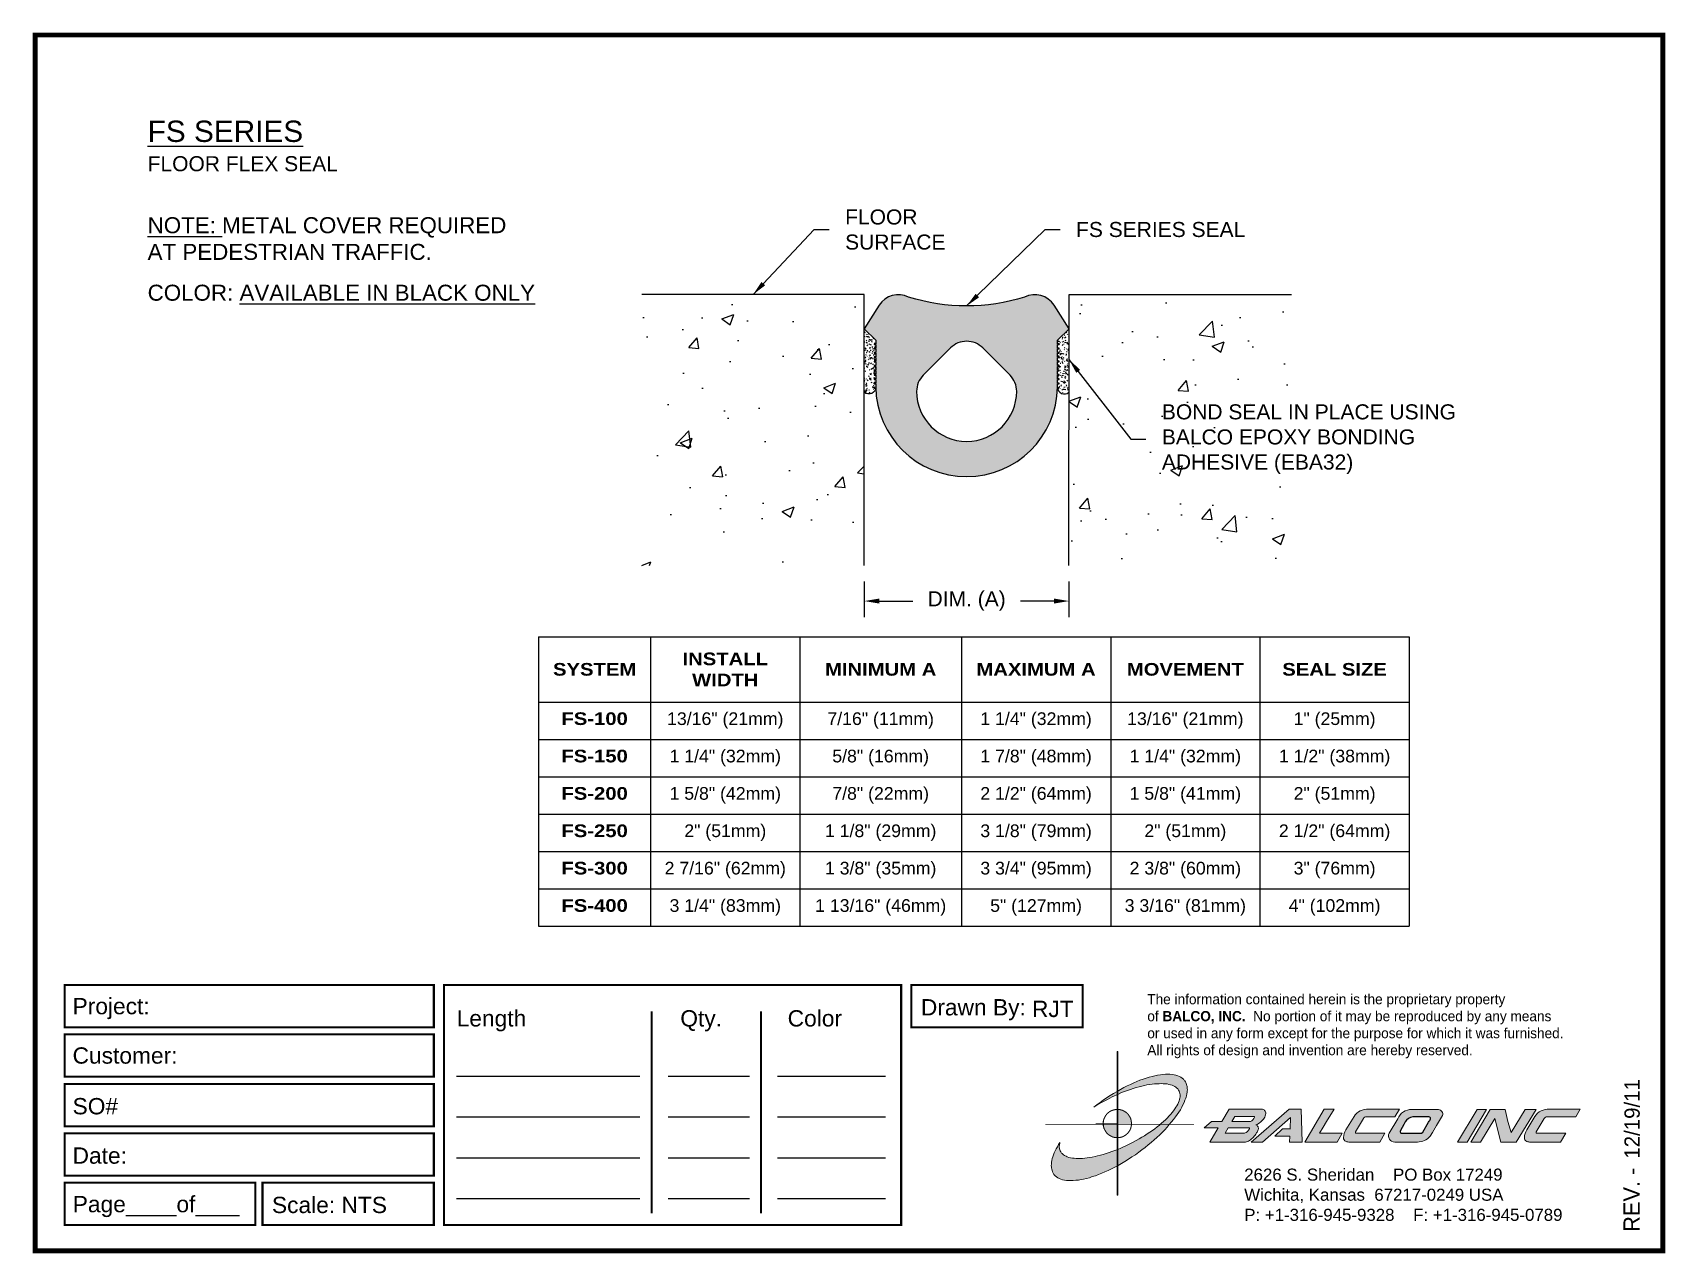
# Paper-space layout 'FS SERIES' of a CAD drawing. Header units: inches. Extents: x 0 to 10, y 0 to 7.5.
# The model-space entities are those that its viewports show. They can reach past a viewport. Long polylines and large blocks are cut down to what shows.
import ezdxf

# ---------------------------------------------------------------- set-up
doc = ezdxf.new("R2010")
doc.units = ezdxf.units.IN
doc.header["$MEASUREMENT"] = 0
for name, color, linetype in [('ADHESIVE', 2, 'Continuous'), ('Border', 7, 'Continuous'), ('CONDITIONS', 1, 'Continuous'), ('DIMENSIONS', 3, 'Continuous'), ('SEAL', 5, 'Continuous'), ('TABLE', 1, 'Continuous'), ('TEXT', 2, 'Continuous')]:
    doc.layers.add(name, color=color, linetype=linetype)
doc.styles.add('ARIAL', font='arial.ttf')
doc.styles.add('Arial Bold', font='')
doc.styles.add('Copyright', font='ERASDEMI.TTF')
doc.styles.get("Standard").update_dxf_attribs({"font": 'arial.ttf'})
doc.styles.get('Arial Bold').set_extended_font_data('Arial Black')
doc.dimstyles.new('ARIAL', dxfattribs={"dimscale": 0.75, "dimtxt": 0.1175, "dimasz": 0.1175, "dimexe": 0.125, "dimexo": 0.125, "dimgap": 0.125, "dimtad": 0, "dimtih": 1, "dimtoh": 1, "dimdec": 5, "dimzin": 0, "dimdsep": 46, "dimlunit": 4, "dimtxsty": 'ARIAL', "dimcen": 0.09, "dimadec": 0, "dimazin": 0, "dimtfac": 1, "dimtdec": 5, "dimtofl": 0, "dimtmove": 0, "dimatfit": 3, "dimfxl": 0, "dimfrac": 2, "dimtolj": 1, "dimtzin": 0, "dimarcsym": 0})
pattern_1 = [(0, (-17.64308, -4.04823), (0.044, 0.076), [0.004, -0.067, 0.003, -0.029, 0.006, -0.071]), (10, (-17.66208, -4.00723), (0.02689205, 0.09511476), [0.007, -0.017, 0.009, -0.053, 0.005, -0.066]), (20, (-17.672077, -4.03923), (0.04449032, 0.07365875), [0.008, -0.055, 0.007, -0.041, 0.005, -0.032]), (30, (-17.64308, -4.04523), (-0.00732309, 0.08468396), [0.005, -0.033, 0.004, -0.049, 0.003, -0.065]), (40, (-17.671077, -4.02323), (0.01127864, 0.07212345), [0.004, -0.044, 0.003, -0.028, 0.008, -0.051]), (50, (-17.65608, -4.05923), (-0.02674929, 0.07857783), [0.002, -0.037, 0.005, -0.061, 0.006, -0.031]), (60, (-17.653077, -4.05223), (-0.03315768, 0.07456922), [0.005, -0.041, 0.002, -0.048, 0.004, -0.037]), (70, (-17.664077, -4.06423), (-0.03663076, 0.07186228), [0.003, -0.019, 0.006, -0.032, 0.004, -0.044]), (80, (-17.65908, -4.00523), (-0.06952178, 0.05490648), [0.007, -0.044, 0.003, -0.052, 0.006, -0.049]), (90, (-17.65308, -4.04823), (-0.088, 0.037), [0.006, -0.031, 0.004, -0.061, 0.002, -0.062]), (100, (-17.66908, -4.01723), (-0.08265715, 0.04838176), [0.007, -0.039, 0.006, -0.032, 0.007, -0.073]), (110, (-17.676077, -4.07423), (-0.08014678, 0.02723038), [0.008, -0.026, 0.004, -0.053, 0.006, -0.058]), (120, (-17.70308, -4.06223), (-0.09554998, 0.00949742), [0.005, -0.067, 0.006, -0.031, 0.007, -0.041]), (130, (-17.681077, -4.08423), (-0.09303592, 0.02375536), [0.003, -0.022, 0.004, -0.043, 0.008, -0.056]), (140, (-17.711077, -4.00423), (-0.07353228, -0.0114019), [0.006, -0.036, 0.007, -0.031, 0.004, -0.042]), (150, (-17.62808, -4.09023), (-0.068275, -0.04025575), [0.004, -0.028, 0.008, -0.062, 0.007, -0.057]), (160, (-17.69408, -4.03423), (-0.07930036, -0.0541429), [0.006, -0.042, 0.005, -0.038, 0.004, -0.061]), (170, (-17.68808, -4.05823), (-0.07188135, -0.05637439), [0.009, -0.033, 0.006, -0.045, 0.008, -0.044])]

# ---------------------------------------------------------------- blocks, each defined once
blk = doc.blocks.new('ACADlogo')
h = blk.add_hatch(color=256)
h.paths.add_polyline_path([(-3.346, 1.223), (-3.351, 1.223), (-3.351, 0.979), (-3.346, 0.982)])
h.paths.add_polyline_path([(-3.346, 0.961), (-3.351, 0.959), (-3.351, 0.868), (-3.346, 0.868)])
h.paths.add_polyline_path([(-3.346, 0.777), (-3.351, 0.777), (-3.351, 0.699), (-3.351, 0.695), (-3.35, 0.695), (-3.346, 0.695)])
h.paths.add_polyline_path([(-3.346, 0.864), (-3.346, 0.868), (-3.35, 0.868), (-3.351, 0.868), (-3.351, 0.777), (-3.346, 0.777), (-3.346, 0.778), (-3.348, 0.778)])
h.paths.add_polyline_path([(-3.346, 0.524), (-3.351, 0.521), (-3.351, 0.342), (-3.346, 0.342)])
h.paths.add_polyline_path([(-3.346, 0.695), (-3.351, 0.695), (-3.351, 0.621), (-3.346, 0.623)])
h.paths.add_polyline_path([(-3.346, 0.623), (-3.351, 0.621), (-3.351, 0.521), (-3.346, 0.524)])
h.paths.add_polyline_path([(-3.346, 0.982), (-3.351, 0.979), (-3.351, 0.959), (-3.346, 0.961)])
h = blk.add_hatch(color=175)
h.paths.add_polyline_path([(-3.518, 0.573), (-3.534, 0.571), (-3.548, 0.569), (-3.562, 0.567), (-3.576, 0.567), (-3.589, 0.566), (-3.602, 0.567), (-3.614, 0.568), (-3.625, 0.569), (-3.636, 0.572), (-3.646, 0.574), (-3.656, 0.577), (-3.664, 0.581), (-3.673, 0.585), (-3.679, 0.589), (-3.685, 0.595), (-3.688, 0.598), (-3.691, 0.6), (-3.695, 0.607), (-3.699, 0.614), (-3.703, 0.621), (-3.704, 0.626), (-3.705, 0.631), (-3.706, 0.637), (-3.706, 0.642), (-3.705, 0.648), (-3.705, 0.653), (-3.703, 0.659), (-3.702, 0.665), (-3.71, 0.652), (-3.717, 0.639), (-3.725, 0.626), (-3.731, 0.613), (-3.737, 0.601), (-3.741, 0.589), (-3.746, 0.577), (-3.749, 0.566), (-3.751, 0.555), (-3.753, 0.544), (-3.754, 0.538), (-3.754, 0.533), (-3.755, 0.523), (-3.754, 0.513), (-3.753, 0.508), (-3.752, 0.503), (-3.75, 0.494), (-3.748, 0.486), (-3.743, 0.477), (-3.74, 0.473), (-3.738, 0.469), (-3.734, 0.465), (-3.73, 0.461), (-3.723, 0.455), (-3.715, 0.449), (-3.706, 0.445), (-3.695, 0.44), (-3.685, 0.437), (-3.674, 0.434), (-3.661, 0.432), (-3.648, 0.431), (-3.634, 0.431), (-3.62, 0.431), (-3.604, 0.433), (-3.588, 0.435), (-3.572, 0.438), (-3.556, 0.441), (-3.538, 0.445), (-3.52, 0.449), (-3.503, 0.456), (-3.483, 0.461), (-3.464, 0.469), (-3.445, 0.477), (-3.426, 0.485), (-3.406, 0.494), (-3.385, 0.503), (-3.364, 0.514), (-3.351, 0.521), (-3.351, 0.621), (-3.364, 0.616), (-3.382, 0.609), (-3.4, 0.603), (-3.418, 0.598), (-3.436, 0.592), (-3.453, 0.587), (-3.47, 0.583), (-3.486, 0.579), (-3.503, 0.576)])
h.paths.add_polyline_path([(-3.215, 0.687), (-3.251, 0.667), (-3.289, 0.649), (-3.327, 0.631), (-3.345, 0.623), (-3.346, 0.623), (-3.346, 0.524), (-3.343, 0.525), (-3.323, 0.537), (-3.302, 0.549), (-3.28, 0.563), (-3.259, 0.577), (-3.238, 0.59), (-3.218, 0.605), (-3.198, 0.62), (-3.179, 0.635), (-3.16, 0.65), (-3.141, 0.665), (-3.123, 0.681), (-3.106, 0.696), (-3.089, 0.712), (-3.074, 0.727), (-3.058, 0.743), (-3.043, 0.759), (-3.03, 0.775), (-3.028, 0.777), (-3.085, 0.777), (-3.091, 0.772), (-3.105, 0.761), (-3.118, 0.75), (-3.134, 0.739), (-3.149, 0.729), (-3.165, 0.718), (-3.182, 0.707), (-3.198, 0.697)])
h.paths.add_polyline_path([(-2.921, 1.009), (-2.922, 1.015), (-2.924, 1.02), (-2.926, 1.029), (-2.931, 1.038), (-2.934, 1.043), (-2.936, 1.047), (-2.94, 1.05), (-2.943, 1.054), (-2.951, 1.06), (-2.959, 1.066), (-2.968, 1.071), (-2.978, 1.075), (-2.989, 1.079), (-3, 1.081), (-3.013, 1.083), (-3.026, 1.084), (-3.04, 1.084), (-3.054, 1.084), (-3.07, 1.083), (-3.085, 1.081), (-3.102, 1.079), (-3.118, 1.075), (-3.136, 1.07), (-3.153, 1.066), (-3.171, 1.06), (-3.191, 1.054), (-3.21, 1.047), (-3.229, 1.039), (-3.248, 1.031), (-3.268, 1.022), (-3.289, 1.012), (-3.31, 1.002), (-3.33, 0.991), (-3.346, 0.982), (-3.346, 0.961), (-3.342, 0.962), (-3.323, 0.971), (-3.305, 0.978), (-3.287, 0.984), (-3.268, 0.991), (-3.251, 0.996), (-3.234, 1.002), (-3.216, 1.007), (-3.199, 1.011), (-3.182, 1.015), (-3.167, 1.018), (-3.15, 1.021), (-3.136, 1.023), (-3.121, 1.025), (-3.107, 1.026), (-3.093, 1.026), (-3.079, 1.027), (-3.067, 1.026), (-3.054, 1.026), (-3.043, 1.025), (-3.032, 1.022), (-3.022, 1.02), (-3.013, 1.016), (-3.004, 1.013), (-2.997, 1.009), (-2.989, 1.005), (-2.983, 0.999), (-2.98, 0.996), (-2.978, 0.994), (-2.973, 0.987), (-2.969, 0.981), (-2.967, 0.973), (-2.965, 0.965), (-2.964, 0.957), (-2.964, 0.949), (-2.964, 0.944), (-2.965, 0.94), (-2.967, 0.93), (-2.969, 0.921), (-2.973, 0.911), (-2.978, 0.901), (-2.983, 0.891), (-2.989, 0.881), (-2.996, 0.871), (-3.004, 0.86), (-3.012, 0.849), (-3.021, 0.838), (-3.032, 0.827), (-3.042, 0.816), (-3.053, 0.805), (-3.065, 0.794), (-3.077, 0.783), (-3.085, 0.777), (-3.028, 0.777), (-3.016, 0.791), (-3.004, 0.806), (-2.992, 0.822), (-2.981, 0.837), (-2.971, 0.852), (-2.962, 0.866), (-2.954, 0.882), (-2.946, 0.896), (-2.939, 0.91), (-2.934, 0.924), (-2.929, 0.938), (-2.926, 0.944), (-2.925, 0.951), (-2.922, 0.963), (-2.92, 0.975), (-2.92, 0.982), (-2.919, 0.987), (-2.92, 0.999), (-2.92, 1.005)])
h.paths.add_polyline_path([(-3.372, 0.966), (-3.393, 0.953), (-3.415, 0.94), (-3.435, 0.925), (-3.455, 0.911), (-3.475, 0.897), (-3.494, 0.882), (-3.468, 0.898), (-3.439, 0.915), (-3.41, 0.93), (-3.396, 0.938), (-3.38, 0.945), (-3.351, 0.959), (-3.351, 0.979)])
h = blk.add_hatch(color=256)
h.paths.add_polyline_path([(-3.268, 0.814), (-3.27, 0.819), (-3.273, 0.824), (-3.276, 0.828), (-3.279, 0.833), (-3.282, 0.837), (-3.286, 0.841), (-3.29, 0.845), (-3.294, 0.849), (-3.298, 0.852), (-3.303, 0.855), (-3.308, 0.858), (-3.313, 0.86), (-3.318, 0.863), (-3.323, 0.864), (-3.328, 0.866), (-3.334, 0.867), (-3.339, 0.868), (-3.345, 0.868), (-3.346, 0.868), (-3.346, 0.777), (-3.335, 0.777), (-3.262, 0.777), (-3.262, 0.781), (-3.262, 0.787), (-3.263, 0.792), (-3.264, 0.798), (-3.265, 0.803), (-3.266, 0.808)])
h.paths.add_polyline_path([(-3.351, 0.777), (-3.436, 0.777), (-3.435, 0.773), (-3.435, 0.768), (-3.434, 0.762), (-3.432, 0.757), (-3.431, 0.752), (-3.428, 0.747), (-3.426, 0.742), (-3.423, 0.737), (-3.42, 0.732), (-3.417, 0.728), (-3.414, 0.723), (-3.41, 0.719), (-3.406, 0.716), (-3.401, 0.712), (-3.397, 0.709), (-3.392, 0.706), (-3.387, 0.704), (-3.382, 0.701), (-3.377, 0.699), (-3.372, 0.698), (-3.367, 0.696), (-3.361, 0.695), (-3.356, 0.695), (-3.351, 0.695)])
h.paths.add_polyline_path([(-3.346, 0.868), (-3.35, 0.868), (-3.351, 0.868), (-3.351, 0.777), (-3.346, 0.777)])
h = blk.add_hatch(color=256)
h.paths.add_polyline_path([(-2.438, 0.844, 0.412988), (-2.461, 0.869), (-2.663, 0.869), (-2.707, 0.794), (-2.771, 0.794), (-2.815, 0.755), (-2.73, 0.755), (-2.781, 0.668), (-2.563, 0.668, 0.107996), (-2.538, 0.677, 0.108939), (-2.494, 0.724, 0.080345), (-2.483, 0.745, 0.419497), (-2.499, 0.773, 0.149928), (-2.447, 0.815, 0.134283)])
h.paths.add_polyline_path([(-2.507, 0.821, -0.209012), (-2.532, 0.794), (-2.538, 0.794), (-2.646, 0.794), (-2.627, 0.825), (-2.51, 0.825, -0.56619)], flags=16)
h.paths.add_polyline_path([(-2.538, 0.75, -0.241309), (-2.569, 0.722), (-2.688, 0.722), (-2.669, 0.755), (-2.541, 0.755, -0.56619)], flags=16)
for points in [[(-2.285, 0.819), (-2.287, 0.748), (-2.335, 0.748), (-2.383, 0.705), (-2.29, 0.705), (-2.292, 0.668), (-2.215, 0.668), (-2.221, 0.869), (-2.295, 0.869), (-2.527, 0.668), (-2.458, 0.668)], [(-2.018, 0.869), (-2.079, 0.869), (-2.198, 0.668), (-2, 0.668), (-1.968, 0.722), (-2.107, 0.722), (-2.085, 0.759), (-2.064, 0.794)], [(-1.617, 0.869), (-1.807, 0.869, 0.270182), (-1.896, 0.825), (-1.946, 0.742, 0.109019), (-1.961, 0.695, 0.340665), (-1.945, 0.672, 0.129907), (-1.923, 0.668), (-1.738, 0.668), (-1.706, 0.722), (-1.878, 0.722), (-1.882, 0.722, -0.601242), (-1.887, 0.731), (-1.838, 0.813, -0.253048), (-1.821, 0.823), (-1.645, 0.823)], [(-1.083, 0.867), (-1.14, 0.867), (-1.261, 0.667), (-1.26, 0.667), (-1.202, 0.667)], [(-0.96, 0.83), (-0.969, 0.867), (-1.061, 0.867), (-1.179, 0.667), (-1.12, 0.667), (-1.031, 0.812), (-0.995, 0.667), (-0.9, 0.667), (-0.778, 0.867), (-0.846, 0.867), (-0.931, 0.727), (-0.951, 0.795)], [(-0.507, 0.869), (-0.697, 0.869, 0.270182), (-0.786, 0.825), (-0.836, 0.742, 0.109019), (-0.85, 0.695, 0.340665), (-0.835, 0.672, 0.129907), (-0.812, 0.668), (-0.628, 0.668), (-0.595, 0.722), (-0.768, 0.722), (-0.772, 0.722, -0.601242), (-0.777, 0.731), (-0.728, 0.813, -0.253048), (-0.71, 0.823), (-0.534, 0.823)], [(-3.346, 0.623), (-3.351, 0.621), (-3.351, 0.521), (-3.346, 0.524)]]:
    blk.add_hatch(color=256).paths.add_polyline_path(points)
h = blk.add_hatch(color=256)
h.paths.add_polyline_path([(-1.377, 0.868), (-1.383, 0.868), (-1.383, 0.868), (-1.44, 0.868), (-1.492, 0.868), (-1.541, 0.868, 0.297712), (-1.628, 0.811), (-1.68, 0.723, 0.585116), (-1.646, 0.668), (-1.506, 0.668, 0.210586), (-1.429, 0.703), (-1.415, 0.726), (-1.389, 0.769), (-1.352, 0.831, 0.4352)])
h.paths.add_polyline_path([(-1.437, 0.823, -0.603783), (-1.428, 0.805), (-1.431, 0.801), (-1.434, 0.796), (-1.438, 0.789), (-1.474, 0.728, -0.229001), (-1.489, 0.722), (-1.494, 0.722), (-1.501, 0.722), (-1.597, 0.722), (-1.604, 0.722, -0.492401), (-1.613, 0.734), (-1.601, 0.757), (-1.591, 0.775), (-1.582, 0.791, -0.238368), (-1.535, 0.823)], flags=16)
for q in [(-3.48, 0.777), (-3.351, 0.642)]:
    blk.add_line((-3.351, 0.777), q)
at = {"color": 7, "lineweight": 0}
for points in [[(-3.351, 1.223), (-3.346, 1.223), (-3.346, 0.342), (-3.351, 0.342), (-3.351, 1.223)], [(-2.292, 0.668), (-2.215, 0.668), (-2.221, 0.869), (-2.295, 0.869), (-2.527, 0.668), (-2.458, 0.668), (-2.285, 0.819), (-2.287, 0.748), (-2.286, 0.748), (-2.335, 0.748), (-2.383, 0.705), (-2.29, 0.705), (-2.292, 0.668), (-2.292, 0.668)], [(-2.198, 0.668), (-2.079, 0.869), (-2.018, 0.869), (-2.064, 0.794), (-2.085, 0.759), (-2.107, 0.722), (-1.968, 0.722), (-2, 0.668), (-2.198, 0.668), (-2.198, 0.668)], [(-1.383, 0.868), (-1.383, 0.868)], [(-1.261, 0.667), (-1.14, 0.867), (-1.083, 0.867), (-1.202, 0.667), (-1.26, 0.667), (-1.261, 0.667), (-1.261, 0.667)], [(-0.9, 0.667), (-0.995, 0.667), (-1.031, 0.812), (-1.12, 0.667), (-1.179, 0.667), (-1.061, 0.867), (-0.969, 0.867), (-0.96, 0.83), (-0.951, 0.795), (-0.931, 0.727), (-0.846, 0.867), (-0.778, 0.867), (-0.9, 0.667), (-0.9, 0.667)]]:
    blk.add_lwpolyline(points, dxfattribs=at)
at = {"color": 175, "lineweight": 0}
blk.add_lwpolyline([(-2.926, 1.029), (-2.924, 1.02), (-2.922, 1.015), (-2.921, 1.009), (-2.92, 1.005), (-2.92, 0.999), (-2.919, 0.987), (-2.92, 0.982), (-2.92, 0.975), (-2.922, 0.963), (-2.925, 0.951), (-2.926, 0.944), (-2.929, 0.938), (-2.934, 0.924), (-2.939, 0.91), (-2.946, 0.896), (-2.954, 0.882), (-2.962, 0.866), (-2.971, 0.852), (-2.981, 0.837), (-2.992, 0.822), (-3.004, 0.806), (-3.016, 0.791), (-3.03, 0.775), (-3.043, 0.759), (-3.058, 0.743), (-3.074, 0.727), (-3.089, 0.712), (-3.106, 0.696), (-3.123, 0.681), (-3.141, 0.665), (-3.16, 0.65), (-3.179, 0.635), (-3.198, 0.62), (-3.218, 0.605), (-3.238, 0.59), (-3.259, 0.577), (-3.28, 0.563), (-3.302, 0.549), (-3.323, 0.537), (-3.343, 0.525), (-3.364, 0.514), (-3.385, 0.503), (-3.406, 0.494), (-3.426, 0.485), (-3.445, 0.477), (-3.464, 0.469), (-3.483, 0.461), (-3.503, 0.456), (-3.52, 0.449), (-3.538, 0.445), (-3.556, 0.441), (-3.572, 0.438), (-3.588, 0.435), (-3.604, 0.433), (-3.62, 0.431), (-3.634, 0.431), (-3.648, 0.431), (-3.661, 0.432), (-3.674, 0.434), (-3.685, 0.437), (-3.695, 0.44), (-3.706, 0.445), (-3.715, 0.449), (-3.723, 0.455), (-3.73, 0.461), (-3.734, 0.465), (-3.738, 0.469), (-3.74, 0.473), (-3.743, 0.477), (-3.748, 0.486), (-3.75, 0.494), (-3.752, 0.503), (-3.753, 0.508), (-3.754, 0.513), (-3.755, 0.523), (-3.754, 0.533), (-3.754, 0.538), (-3.753, 0.544), (-3.751, 0.555), (-3.749, 0.566), (-3.746, 0.577), (-3.741, 0.589), (-3.737, 0.601), (-3.731, 0.613), (-3.725, 0.626), (-3.717, 0.639), (-3.71, 0.652), (-3.702, 0.665), (-3.703, 0.659), (-3.705, 0.653), (-3.705, 0.648), (-3.706, 0.642), (-3.706, 0.637), (-3.705, 0.631), (-3.704, 0.626), (-3.703, 0.621), (-3.699, 0.614), (-3.695, 0.607), (-3.691, 0.6), (-3.688, 0.598), (-3.685, 0.595), (-3.679, 0.589), (-3.673, 0.585), (-3.664, 0.581), (-3.656, 0.577), (-3.646, 0.574), (-3.636, 0.572), (-3.625, 0.569), (-3.614, 0.568), (-3.602, 0.567), (-3.589, 0.566), (-3.576, 0.567), (-3.562, 0.567), (-3.548, 0.569), (-3.534, 0.571), (-3.518, 0.573), (-3.503, 0.576), (-3.486, 0.579), (-3.47, 0.583), (-3.453, 0.587), (-3.436, 0.592), (-3.418, 0.598), (-3.4, 0.603), (-3.382, 0.609), (-3.364, 0.616), (-3.345, 0.623), (-3.327, 0.631), (-3.289, 0.649), (-3.251, 0.667), (-3.215, 0.687), (-3.198, 0.697), (-3.182, 0.707), (-3.165, 0.718), (-3.149, 0.729), (-3.134, 0.739), (-3.118, 0.75), (-3.105, 0.761), (-3.091, 0.772), (-3.077, 0.783), (-3.065, 0.794), (-3.053, 0.805), (-3.042, 0.816), (-3.032, 0.827), (-3.021, 0.838), (-3.012, 0.849), (-3.004, 0.86), (-2.996, 0.871), (-2.989, 0.881), (-2.983, 0.891), (-2.978, 0.901), (-2.973, 0.911), (-2.969, 0.921), (-2.967, 0.93), (-2.965, 0.94), (-2.964, 0.944), (-2.964, 0.949), (-2.964, 0.957), (-2.965, 0.965), (-2.967, 0.973), (-2.969, 0.981), (-2.973, 0.987), (-2.978, 0.994), (-2.98, 0.996), (-2.983, 0.999), (-2.989, 1.005), (-2.997, 1.009), (-3.004, 1.013), (-3.013, 1.016), (-3.022, 1.02), (-3.032, 1.022), (-3.043, 1.025), (-3.054, 1.026), (-3.067, 1.026), (-3.079, 1.027), (-3.093, 1.026), (-3.107, 1.026), (-3.121, 1.025), (-3.136, 1.023), (-3.15, 1.021), (-3.167, 1.018), (-3.182, 1.015), (-3.199, 1.011), (-3.216, 1.007), (-3.234, 1.002), (-3.251, 0.996), (-3.268, 0.991), (-3.287, 0.984), (-3.305, 0.978), (-3.323, 0.971), (-3.342, 0.962), (-3.38, 0.945), (-3.396, 0.938), (-3.41, 0.93), (-3.439, 0.915), (-3.468, 0.898), (-3.494, 0.882), (-3.475, 0.897), (-3.455, 0.911), (-3.435, 0.925), (-3.415, 0.94), (-3.393, 0.953), (-3.372, 0.966), (-3.351, 0.979), (-3.33, 0.991), (-3.31, 1.002), (-3.289, 1.012), (-3.268, 1.022), (-3.248, 1.031), (-3.229, 1.039), (-3.21, 1.047), (-3.191, 1.054), (-3.171, 1.06), (-3.153, 1.066), (-3.136, 1.07), (-3.118, 1.075), (-3.102, 1.079), (-3.085, 1.081), (-3.07, 1.083), (-3.054, 1.084), (-3.04, 1.084), (-3.026, 1.084), (-3.013, 1.083), (-3, 1.081), (-2.989, 1.079), (-2.978, 1.075), (-2.968, 1.071), (-2.959, 1.066), (-2.951, 1.06), (-2.943, 1.054), (-2.94, 1.05), (-2.936, 1.047), (-2.934, 1.043), (-2.931, 1.038), (-2.926, 1.029), (-2.926, 1.029)], dxfattribs=at)
at = {"color": 7, "lineweight": 0, "const_width": 0.0064}
blk.add_lwpolyline([(-3.262, 0.781), (-3.262, 0.787), (-3.263, 0.792), (-3.264, 0.798), (-3.265, 0.803), (-3.266, 0.808), (-3.268, 0.814), (-3.27, 0.819), (-3.273, 0.824), (-3.276, 0.828), (-3.279, 0.833), (-3.282, 0.837), (-3.286, 0.841), (-3.29, 0.845), (-3.294, 0.849), (-3.298, 0.852), (-3.303, 0.855), (-3.308, 0.858), (-3.313, 0.86), (-3.318, 0.863), (-3.323, 0.864), (-3.328, 0.866), (-3.334, 0.867), (-3.339, 0.868), (-3.345, 0.868), (-3.35, 0.868), (-3.356, 0.868), (-3.361, 0.867), (-3.367, 0.866), (-3.372, 0.865), (-3.377, 0.863), (-3.382, 0.862), (-3.387, 0.859), (-3.392, 0.857), (-3.397, 0.854), (-3.401, 0.851), (-3.406, 0.847), (-3.41, 0.843), (-3.414, 0.839), (-3.417, 0.835), (-3.42, 0.831), (-3.423, 0.826), (-3.426, 0.821), (-3.428, 0.816), (-3.431, 0.811), (-3.432, 0.806), (-3.434, 0.801), (-3.435, 0.795), (-3.435, 0.79), (-3.436, 0.784), (-3.436, 0.779), (-3.435, 0.773), (-3.435, 0.768), (-3.434, 0.762), (-3.432, 0.757), (-3.431, 0.752), (-3.428, 0.747), (-3.426, 0.742), (-3.423, 0.737), (-3.42, 0.732), (-3.417, 0.728), (-3.414, 0.723), (-3.41, 0.719), (-3.406, 0.716), (-3.401, 0.712), (-3.397, 0.709), (-3.392, 0.706), (-3.387, 0.704), (-3.382, 0.701), (-3.377, 0.699), (-3.372, 0.698), (-3.367, 0.696), (-3.361, 0.695), (-3.356, 0.695), (-3.35, 0.695), (-3.345, 0.695), (-3.339, 0.695), (-3.334, 0.696), (-3.328, 0.697), (-3.323, 0.698), (-3.318, 0.7), (-3.313, 0.702), (-3.308, 0.705), (-3.303, 0.708), (-3.298, 0.711), (-3.294, 0.714), (-3.29, 0.718), (-3.286, 0.721), (-3.282, 0.726), (-3.279, 0.73), (-3.276, 0.734), (-3.273, 0.739), (-3.27, 0.744), (-3.268, 0.749), (-3.266, 0.754), (-3.265, 0.76), (-3.264, 0.765), (-3.263, 0.77), (-3.262, 0.776), (-3.262, 0.781)], dxfattribs=at)
at = {"color": 7, "lineweight": 0}
for points in [[(-2.447, 0.815, 0.130368), (-2.438, 0.843, 0.448367), (-2.463, 0.869), (-2.663, 0.869), (-2.707, 0.794), (-2.771, 0.794), (-2.815, 0.755), (-2.73, 0.755), (-2.781, 0.668), (-2.563, 0.668, 0.107996), (-2.538, 0.677, 0.108939), (-2.494, 0.724, 0.077395), (-2.484, 0.744, 0.430878), (-2.499, 0.773, 0.149928)], [(-2.507, 0.821, -0.209012), (-2.532, 0.794), (-2.538, 0.794), (-2.646, 0.794), (-2.627, 0.825), (-2.512, 0.825), (-2.509, 0.825, -0.531288)], [(-1.838, 0.813), (-1.887, 0.731, 0.587385), (-1.882, 0.722), (-1.878, 0.722), (-1.706, 0.722), (-1.738, 0.668), (-1.923, 0.668, -0.129907), (-1.945, 0.672, -0.349839), (-1.961, 0.696, -0.107341), (-1.946, 0.742), (-1.896, 0.825, -0.270182), (-1.807, 0.869), (-1.617, 0.869), (-1.645, 0.823), (-1.821, 0.823, 0.252436)], [(-1.68, 0.723, 0.585116), (-1.646, 0.668), (-1.506, 0.668, 0.210586), (-1.429, 0.703), (-1.415, 0.726), (-1.389, 0.769), (-1.352, 0.831, 0.4352), (-1.377, 0.868), (-1.383, 0.868), (-1.383, 0.868), (-1.44, 0.868), (-1.492, 0.868), (-1.541, 0.868, 0.297712), (-1.628, 0.811)], [(-0.728, 0.813), (-0.777, 0.731, 0.587385), (-0.772, 0.722), (-0.768, 0.722), (-0.595, 0.722), (-0.628, 0.668), (-0.812, 0.668, -0.129907), (-0.835, 0.672, -0.349839), (-0.85, 0.696, -0.107341), (-0.836, 0.742), (-0.786, 0.825, -0.270182), (-0.697, 0.869), (-0.507, 0.869), (-0.534, 0.823), (-0.71, 0.823, 0.252436)], [(-2.569, 0.722), (-2.688, 0.722), (-2.669, 0.755), (-2.543, 0.755), (-2.54, 0.755, -0.531288), (-2.538, 0.75, -0.241309)]]:
    blk.add_lwpolyline(points, format="xyb", close=True, dxfattribs=at)
blk.add_lwpolyline([(-1.437, 0.823), (-1.535, 0.823, 0.238368), (-1.582, 0.791), (-1.591, 0.775), (-1.601, 0.757), (-1.613, 0.734, 0.490298), (-1.604, 0.722), (-1.597, 0.722), (-1.501, 0.722), (-1.494, 0.722), (-1.489, 0.722, 0.229001), (-1.474, 0.728), (-1.438, 0.789), (-1.434, 0.796), (-1.431, 0.801), (-1.428, 0.805, 0.603783)], format="xyb", close=True)
blk.add_lwpolyline([(-2.879, 0.777, 0.00455, 0.00455, 0), (-3.791, 0.777, 0.00183, 0.00183, 0), (-3.791, 0.777, 0.00183, 0.00183, 0)], format="xyseb", dxfattribs=at)
blk = doc.blocks.new('Quantity Data')
at = {"layer": 'Border', "color": 253}
for p, q in [((2.755, 1.254), (3.881, 1.254)), ((4.054, 1.254), (4.553, 1.254)), ((4.725, 1.254), (5.389, 1.254)), ((2.755, 1.004), (3.881, 1.004)), ((4.054, 1.004), (4.553, 1.004)), ((4.725, 1.004), (5.389, 1.004)), ((2.755, 0.754), (3.881, 0.754)), ((4.054, 0.754), (4.553, 0.754)), ((4.725, 0.754), (5.389, 0.754)), ((2.755, 0.504), (3.881, 0.504)), ((4.054, 0.504), (4.553, 0.504)), ((4.725, 0.504), (5.389, 0.504))]:
    blk.add_line(p, q, dxfattribs=at)
at = {"layer": 'Border', "const_width": 0.0125}
blk.add_lwpolyline([(5.485, 0.341), (2.678, 0.341), (2.678, 1.813), (5.485, 1.813)], close=True, dxfattribs=at)
for points in [[(3.953, 1.653), (3.953, 0.412)], [(4.625, 1.653), (4.625, 0.412)]]:
    blk.add_lwpolyline(points, dxfattribs=at)
at = {"layer": 'Border', "style": 'ARIAL'}
for s, p in [('Length', (2.756, 1.559)), ('Qty.', (4.129, 1.559)), ('Color', (4.788, 1.559))]:
    blk.add_text(s, height=0.1, dxfattribs=at).set_placement(p)
blk = doc.blocks.new('Drawn By')
at = {"layer": 'Border', "const_width": 0.0125}
blk.add_lwpolyline([(5.38, 1.813), (6.432, 1.813), (6.432, 1.554), (5.38, 1.554)], close=True, dxfattribs=at)
at = {"layer": 'Border', "style": 'ARIAL'}
blk.add_text('Drawn By: ', height=0.1, dxfattribs=at).set_placement((5.438, 1.627))
blk.add_attdef('XXX', (6.12, 1.617), '', height=0.1, dxfattribs=at)
blk = doc.blocks.new('Project Info')
at = {"layer": 'Border', "const_width": 0.0125}
for points in [[(0.182, 1.813), (2.448, 1.813), (2.448, 1.554), (0.182, 1.554)], [(0.182, 1.51), (2.448, 1.51), (2.448, 1.251), (0.182, 1.251)], [(0.182, 1.207), (2.448, 1.207), (2.448, 0.947), (0.182, 0.947)], [(0.182, 0.904), (2.448, 0.904), (2.448, 0.644), (0.182, 0.644)], [(0.182, 0.6), (1.352, 0.6), (1.352, 0.341), (0.182, 0.341)], [(1.396, 0.6), (2.448, 0.6), (2.448, 0.341), (1.396, 0.341)]]:
    blk.add_lwpolyline(points, close=True, dxfattribs=at)
at = {"layer": 'Border', "style": 'ARIAL'}
for s, p in [('Project:', (0.23, 1.634)), ('Customer:', (0.23, 1.331)), ('SO#', (0.23, 1.02)), ('Date:', (0.23, 0.717)), ('Page%%u        %%uof%%u       ', (0.231, 0.419)), ('Scale: NTS', (1.454, 0.414))]:
    blk.add_text(s, height=0.1, dxfattribs=at).set_placement(p)
blk = doc.blocks.new('REV')
at = {"style": 'Copyright'}
blk.add_text('REV. -', height=0.1, rotation=90, dxfattribs=at).set_placement((-0.142, 0.117))
at = {"style": 'Copyright', "flags": 4}
blk.add_attdef('REVISIONDATE', (-0.142, 0.566), '', height=0.0938, rotation=90, dxfattribs=at)
blk = doc.blocks.new('FS SEAL')
h = blk.add_hatch(color=256)
h.paths.add_polyline_path([(0.5417, 0.7527), (0.5332, 0.7527), (0.5332, 0.774), (0.5417, 0.774), (0.5417, 0.7783), (0.5332, 0.7783), (0.5332, 0.7996), (0.6001, 0.8665), (0.5128, 1.0044, 0.386494), (0.3399, 1.0521, -0.153791), (-0.3399, 1.0521, 0.386494), (-0.5128, 1.0044), (-0.6001, 0.8665), (-0.5332, 0.7996), (-0.5332, 0.7783), (-0.5417, 0.7783), (-0.5417, 0.774), (-0.5332, 0.774), (-0.5332, 0.7527), (-0.5417, 0.7527), (-0.5417, 0.7484), (-0.5332, 0.7484), (-0.5332, 0.7271), (-0.5417, 0.7271), (-0.5417, 0.7228), (-0.5332, 0.7228), (-0.5332, 0.7015), (-0.5417, 0.7015), (-0.5417, 0.6972), (-0.5332, 0.6972), (-0.5332, 0.6759), (-0.5417, 0.6759), (-0.5417, 0.6717), (-0.5332, 0.6717), (-0.5332, 0.6503), (-0.5417, 0.6503), (-0.5417, 0.6461), (-0.5332, 0.6461), (-0.5332, 0.6247), (-0.5417, 0.6247), (-0.5417, 0.6205), (-0.5332, 0.6205), (-0.5332, 0.5991), (-0.5417, 0.5991), (-0.5417, 0.5949), (-0.5332, 0.5949), (-0.5332, 0.5735), (-0.5417, 0.5735), (-0.5417, 0.5693), (-0.5332, 0.5693), (-0.5332, 0.5479), (-0.5417, 0.5479), (-0.5417, 0.5437), (-0.5332, 0.5437), (-0.5332, 0.5251, -0.004295), (-0.5331, 0.5244, 0.984178), (0.5332, 0.5251), (0.5332, 0.5437), (0.5417, 0.5437), (0.5417, 0.5479), (0.5332, 0.5479), (0.5332, 0.5693), (0.5417, 0.5693), (0.5417, 0.5735), (0.5332, 0.5735), (0.5332, 0.5949), (0.5417, 0.5949), (0.5417, 0.5991), (0.5332, 0.5991), (0.5332, 0.6205), (0.5417, 0.6205), (0.5417, 0.6247), (0.5332, 0.6247), (0.5332, 0.6461), (0.5417, 0.6461), (0.5417, 0.6503), (0.5332, 0.6503), (0.5332, 0.6717), (0.5417, 0.6717), (0.5417, 0.6759), (0.5332, 0.6759), (0.5332, 0.6972), (0.5417, 0.6972), (0.5417, 0.7015), (0.5332, 0.7015), (0.5332, 0.7228), (0.5417, 0.7228), (0.5417, 0.7271), (0.5332, 0.7271), (0.5332, 0.7484), (0.5417, 0.7484)])
h.paths.add_polyline_path([(-0.0943, 0.7542, -0.414506), (0.0943, 0.7542), (0.2543, 0.5941, -0.198782), (0.2933, 0.4999, -1), (-0.2933, 0.4999, -0.198782), (-0.2543, 0.5941)], flags=16)
for points in [[(0.5417, 0.5479), (0.5332, 0.5479), (0.5332, 0.5693), (0.5417, 0.5693), (0.5417, 0.5735), (0.5332, 0.5735), (0.5332, 0.5949), (0.5417, 0.5949), (0.5417, 0.5991), (0.5332, 0.5991), (0.5332, 0.6205), (0.5417, 0.6205), (0.5417, 0.6247), (0.5332, 0.6247), (0.5332, 0.6461), (0.5417, 0.6461), (0.5417, 0.6503), (0.5332, 0.6503), (0.5332, 0.6717), (0.5417, 0.6717), (0.5417, 0.6759), (0.5332, 0.6759), (0.5332, 0.6972), (0.5417, 0.6972), (0.5417, 0.7015), (0.5332, 0.7015), (0.5332, 0.7228), (0.5417, 0.7228), (0.5417, 0.7271), (0.5332, 0.7271), (0.5332, 0.7484), (0.5417, 0.7484), (0.5417, 0.7527), (0.5332, 0.7527), (0.5332, 0.774), (0.5417, 0.774), (0.5417, 0.7783), (0.5332, 0.7783), (0.5332, 0.7996), (0.6001, 0.8665), (0.5128, 1.0044, 0.386494), (0.3399, 1.0521, -0.153791), (-0.3399, 1.0521, 0.386494), (-0.5128, 1.0044), (-0.6001, 0.8665), (-0.5332, 0.7996), (-0.5332, 0.7783), (-0.5417, 0.7783), (-0.5417, 0.774), (-0.5332, 0.774), (-0.5332, 0.7527), (-0.5417, 0.7527), (-0.5417, 0.7484), (-0.5332, 0.7484), (-0.5332, 0.7271), (-0.5417, 0.7271), (-0.5417, 0.7228), (-0.5332, 0.7228), (-0.5332, 0.7015), (-0.5417, 0.7015), (-0.5417, 0.6972), (-0.5332, 0.6972), (-0.5332, 0.6759), (-0.5417, 0.6759), (-0.5417, 0.6717), (-0.5332, 0.6717), (-0.5332, 0.6503), (-0.5417, 0.6503), (-0.5417, 0.6461), (-0.5332, 0.6461), (-0.5332, 0.6247), (-0.5417, 0.6247), (-0.5417, 0.6205), (-0.5332, 0.6205), (-0.5332, 0.5991), (-0.5417, 0.5991), (-0.5417, 0.5949), (-0.5332, 0.5949), (-0.5332, 0.5735), (-0.5417, 0.5735), (-0.5417, 0.5693), (-0.5332, 0.5693), (-0.5332, 0.5479), (-0.5417, 0.5479), (-0.5417, 0.5437), (-0.5332, 0.5437), (-0.5332, 0.5251, 0.984815), (0.5332, 0.5251), (0.5332, 0.5437), (0.5417, 0.5437)], [(-0.2933, 0.4999, 1), (0.2933, 0.4999, 0.198782), (0.2543, 0.5941), (0.0943, 0.7542, 0.414506), (-0.0943, 0.7542), (-0.2543, 0.5941, 0.198782)]]:
    blk.add_lwpolyline(points, format="xyb", close=True)
blk = doc.blocks.new('*D1')
at = {"layer": 'Defpoints', "color": 0}
for p in [(1.9087, 1.6075), (3.1086, 1.6074), (3.1086, 1.3983)]:
    blk.add_point(p, dxfattribs=at)
at = {"layer": 'DIMENSIONS', "color": 0, "lineweight": -2}
for p, q in [((1.9087, 1.5137), (1.9087, 1.3045)), ((3.1086, 1.5136), (3.1086, 1.3045)), ((1.9969, 1.3983), (2.1928, 1.3983)), ((3.0205, 1.3983), (2.8245, 1.3983))]:
    blk.add_line(p, q, dxfattribs=at)
at = {"layer": 'DIMENSIONS', "color": 0}
for points in [[(1.9969, 1.413), (1.9969, 1.3836), (1.9087, 1.3983)], [(3.0205, 1.413), (3.0205, 1.3836), (3.1086, 1.3983)]]:
    blk.add_solid(points, dxfattribs=at)
at = {"layer": 'DIMENSIONS', "color": 0, "insert": (2.5087, 1.3983), "char_height": 0.088125, "attachment_point": 5, "style": 'ARIAL'}
blk.add_mtext('\\A1;DIM. (A)', dxfattribs=at)
blk = doc.blocks.new('*T2')
at = {"layer": 'TABLE', "color": 0, "linetype": 'ByBlock', "lineweight": -2}
for p, q in [((0, 0), (5.1031, 0)), ((0, 0), (0, -1.6966)), ((0.6562, 0), (0.6562, -1.6966)), ((1.5312, 0), (1.5312, -1.6966)), ((2.4781, 0), (2.4781, -1.6966)), ((3.3531, 0), (3.3531, -1.6966)), ((4.2281, 0), (4.2281, -1.6966)), ((5.1031, 0), (5.1031, -1.6966)), ((0, -0.3828), (5.1031, -0.3828)), ((0, -0.6018), (5.1031, -0.6018)), ((0, -0.8207), (5.1031, -0.8207)), ((0, -1.0397), (5.1031, -1.0397)), ((0, -1.2586), (5.1031, -1.2586)), ((0, -1.4776), (5.1031, -1.4776)), ((0, -1.6966), (5.1031, -1.6966))]:
    blk.add_line(p, q, dxfattribs=at)
at = {"layer": 'TABLE', "color": 2}
for s, insert, char_height, width, attachment_point, style in [('INSTALL WIDTH', (1.0938, -0.1914), 0.074219, 0.755, 5, 'Arial Bold'), ('SYSTEM', (0.3281, -0.1914), 0.07422, 0.53625, 5, 'Arial Bold'), ('MINIMUM A', (2.0047, -0.1914), 0.07422, 0.826805, 5, 'Arial Bold'), ('MAXIMUM A', (2.9156, -0.1914), 0.07422, 0.755, 5, 'Arial Bold'), ('MOVEMENT', (3.7906, -0.1914), 0.07422, 0.755, 5, 'Arial Bold'), ('SEAL SIZE', (4.6656, -0.1914), 0.07422, 0.755, 5, 'Arial Bold'), ('FS-100', (0.3281, -0.4428), 0.07422, 0.53625, 2, 'Arial Bold'), ('13/16" (21mm)', (1.0938, -0.4428), 0.074219, 0.755, 2, 'ARIAL'), ('7/16" (11mm)', (2.0047, -0.4428), 0.074219, 0.826805, 2, 'ARIAL'), ('1 1/4" (32mm)', (2.9156, -0.4428), 0.074219, 0.755, 2, 'ARIAL'), ('13/16" (21mm)', (3.7906, -0.4428), 0.074219, 0.755, 2, 'ARIAL'), ('1" (25mm)', (4.6656, -0.4428), 0.07422, 0.755, 2, 'ARIAL'), ('FS-150', (0.3281, -0.6618), 0.07422, 0.53625, 2, 'Arial Bold'), ('1 1/4" (32mm)', (1.0938, -0.6618), 0.074219, 0.755, 2, 'ARIAL'), ('5/8" (16mm)', (2.0047, -0.6618), 0.074219, 0.826805, 2, 'ARIAL'), ('1 7/8" (48mm)', (2.9156, -0.6618), 0.074219, 0.755, 2, 'ARIAL'), ('1 1/4" (32mm)', (3.7906, -0.6618), 0.074219, 0.755, 2, 'ARIAL'), ('1 1/2" (38mm)', (4.6656, -0.6618), 0.074219, 0.755, 2, 'ARIAL'), ('FS-200', (0.3281, -0.8807), 0.07422, 0.53625, 2, 'Arial Bold'), ('1 5/8" (42mm)', (1.0938, -0.8807), 0.074219, 0.755, 2, 'ARIAL'), ('7/8" (22mm)', (2.0047, -0.8807), 0.074219, 0.826805, 2, 'ARIAL'), ('2 1/2" (64mm)', (2.9156, -0.8807), 0.074219, 0.755, 2, 'ARIAL'), ('1 5/8" (41mm)', (3.7906, -0.8807), 0.074219, 0.755, 2, 'ARIAL'), ('2" (51mm)', (4.6656, -0.8807), 0.07422, 0.755, 2, 'ARIAL'), ('FS-250', (0.3281, -1.0997), 0.07422, 0.53625, 2, 'Arial Bold'), ('2" (51mm)', (1.0938, -1.0997), 0.07422, 0.755, 2, 'ARIAL'), ('1 1/8" (29mm)', (2.0047, -1.0997), 0.074219, 0.826805, 2, 'ARIAL'), ('3 1/8" (79mm)', (2.9156, -1.0997), 0.074219, 0.755, 2, 'ARIAL'), ('2" (51mm)', (3.7906, -1.0997), 0.07422, 0.755, 2, 'ARIAL'), ('2 1/2" (64mm)', (4.6656, -1.0997), 0.074219, 0.755, 2, 'ARIAL'), ('FS-300', (0.3281, -1.3186), 0.07422, 0.53625, 2, 'Arial Bold'), ('2 7/16" (62mm)', (1.0938, -1.3186), 0.074219, 0.755, 2, 'ARIAL'), ('1 3/8" (35mm)', (2.0047, -1.3186), 0.074219, 0.826805, 2, 'ARIAL'), ('3 3/4" (95mm)', (2.9156, -1.3186), 0.074219, 0.755, 2, 'ARIAL'), ('2 3/8" (60mm)', (3.7906, -1.3186), 0.074219, 0.755, 2, 'ARIAL'), ('3" (76mm)', (4.6656, -1.3186), 0.07422, 0.755, 2, 'ARIAL'), ('FS-400', (0.3281, -1.5376), 0.07422, 0.53625, 2, 'Arial Bold'), ('3 1/4" (83mm)', (1.0938, -1.5376), 0.074219, 0.755, 2, 'ARIAL'), ('1 13/16" (46mm)', (2.0047, -1.5376), 0.074219, 0.826805, 2, 'ARIAL'), ('5" (127mm)', (2.9156, -1.5376), 0.07422, 0.755, 2, 'ARIAL'), ('3 3/16" (81mm)', (3.7906, -1.5376), 0.074219, 0.755, 2, 'ARIAL'), ('4" (102mm)', (4.6656, -1.5376), 0.07422, 0.755, 2, 'ARIAL')]:
    blk.add_mtext(s, dxfattribs=dict(at, insert=insert, char_height=char_height, width=width, attachment_point=attachment_point, style=style))

msp = doc.modelspace()

# ---------------------------------------------------------------- hatches: boundary and pattern name
at = {"layer": 'ADHESIVE'}
h = msp.add_hatch(dxfattribs=at)
h.set_pattern_fill('TEXTURE', color=256, scale=0.1, style=0)
h.set_pattern_definition(pattern_1)
h.paths.add_polyline_path([(1.908622, 2.993779), (1.975503, 2.926897), (1.975503, 2.905631), (1.966972, 2.905631), (1.966972, 2.901365), (1.975503, 2.901365), (1.975503, 2.880036), (1.966972, 2.880036), (1.966972, 2.875771), (1.975503, 2.875771), (1.975503, 2.854442), (1.966972, 2.854442), (1.966972, 2.850176), (1.975503, 2.850176), (1.975503, 2.828847), (1.966972, 2.828847), (1.966972, 2.824582), (1.975503, 2.824582), (1.975503, 2.803253), (1.966972, 2.803253), (1.966972, 2.798987), (1.975503, 2.798987), (1.975503, 2.777658), (1.966972, 2.777658), (1.966972, 2.773393), (1.975503, 2.773393), (1.975503, 2.752064), (1.966972, 2.752064), (1.966972, 2.747798), (1.975503, 2.747798), (1.975503, 2.726469), (1.966972, 2.726469), (1.966972, 2.722204), (1.975503, 2.722204), (1.975503, 2.700875), (1.966972, 2.700875), (1.966972, 2.696609), (1.975503, 2.696609), (1.975503, 2.67528), (1.966972, 2.67528), (1.966972, 2.671014), (1.975503, 2.671014), (1.975503, 2.652395, 0.00173678), (1.975573, 2.648691, -0.62517444), (1.908657, 2.621527)])
h = msp.add_hatch(dxfattribs=at)
h.set_pattern_fill('TEXTURE', color=256, scale=0.1, style=0)
h.set_pattern_definition(pattern_1)
h.paths.add_polyline_path([(3.108699, 2.993779), (3.041817, 2.926897), (3.041817, 2.905631), (3.050349, 2.905631), (3.050349, 2.901365), (3.041817, 2.901365), (3.041817, 2.880036), (3.050349, 2.880036), (3.050349, 2.875771), (3.041817, 2.875771), (3.041817, 2.854442), (3.050349, 2.854442), (3.050349, 2.850176), (3.041817, 2.850176), (3.041817, 2.828847), (3.050349, 2.828847), (3.050349, 2.824582), (3.041817, 2.824582), (3.041817, 2.803253), (3.050349, 2.803253), (3.050349, 2.798987), (3.041817, 2.798987), (3.041817, 2.777658), (3.050349, 2.777658), (3.050349, 2.773393), (3.041817, 2.773393), (3.041817, 2.752064), (3.050349, 2.752064), (3.050349, 2.747798), (3.041817, 2.747798), (3.041817, 2.726469), (3.050349, 2.726469), (3.050349, 2.722204), (3.041817, 2.722204), (3.041817, 2.700875), (3.050349, 2.700875), (3.050349, 2.696609), (3.041817, 2.696609), (3.041817, 2.67528), (3.050349, 2.67528), (3.050349, 2.671014), (3.041817, 2.671014), (3.041817, 2.652395, -0.00173678), (3.041748, 2.648691, 0.62517444), (3.108664, 2.621527)])
at = {"layer": 'CONDITIONS'}
h = msp.add_hatch(dxfattribs=at)
h.set_pattern_fill('AR-CONC', color=256, scale=0.1, style=0)
h.paths.add_polyline_path([(1.908604, 2.993796), (1.908586, 2.993815), (1.908604, 2.993845), (1.908586, 3.193772), (0.604456, 3.193772), (0.604456, 1.607487), (1.908735, 1.607487)])
h = msp.add_hatch(dxfattribs=at)
h.set_pattern_fill('AR-CONC', color=256, scale=0.1, style=0)
h.paths.add_polyline_path([(4.412864, 3.193772), (3.108735, 3.193772), (3.108716, 2.993845), (3.108735, 2.993815), (3.108716, 2.993796), (3.108586, 1.607374), (4.412864, 1.607374)])
h.paths.add_polyline_path([(3.631111, 2.574976), (5.38249, 2.574976), (5.38249, 2.118501), (3.631111, 2.118501)], flags=9)

# ---------------------------------------------------------------- linework, layer by layer
at = {"layer": 'ADHESIVE', "ltscale": 0.5}
for points in [[(1.975653, 2.652395, -0.65679324), (1.908735, 2.621456, 0.48451198)], [(3.041668, 2.652395, 0.65679324), (3.108586, 2.621456, -0.48451198)]]:
    msp.add_lwpolyline(points, format="xyb", dxfattribs=at)
at = {"layer": 'CONDITIONS'}
for points in [[(1.908735, 1.607487), (1.908586, 3.193772), (0.604456, 3.193772)], [(3.108586, 1.607487), (3.108735, 3.193772), (4.412864, 3.193772)]]:
    msp.add_lwpolyline(points, dxfattribs=at)

# ---------------------------------------------------------------- block references
msp.add_blockref('*T2', (0, 1.189052))
at = {"layer": 'SEAL'}
msp.add_blockref('FS SEAL', (2.50866, 2.127334), dxfattribs=at)

# ---------------------------------------------------------------- texts
at = {"layer": 'TEXT', "char_height": 0.088125, "style": 'ARIAL'}
for s, insert, attachment_point in [('{\\H1.418x;\\LFS SERIES\\P}FLOOR FLEX SEAL', (-2.292115, 4.21327), 1), ('FLOOR\\PSURFACE', (1.796431, 3.574703), 4), ('FS SERIES SEAL', (3.150065, 3.574703), 4), ('BOND SEAL IN PLACE USING \\PBALCO EPOXY BONDING \\PADHESIVE (EBA32)', (3.653142, 2.346738), 4)]:
    msp.add_mtext(s, dxfattribs=dict(at, insert=insert, attachment_point=attachment_point))
at = {"layer": 'TEXT', "char_height": 0.09375, "attachment_point": 1}
for s, insert, width in [('{\\LNOTE:} METAL COVER REQUIRED AT PEDESTRIAN TRAFFIC.', (-2.292115, 3.64739), 2.27804394), ('COLOR: {\\LAVAILABLE IN BLACK ONLY}', (-2.292115, 3.251835), 4.45894661)]:
    msp.add_mtext(s, dxfattribs=dict(at, insert=insert, width=width))

# ---------------------------------------------------------------- dimensions: what is measured, and where the dimension line sits
at = {"layer": 'DIMENSIONS'}
dim = msp.add_linear_dim(base=(3.108586, 1.398268), p1=(1.908735, 1.607487), p2=(3.108586, 1.607374), text='DIM. (A)', dimstyle='ARIAL', override={"dimpost": '\\X'}, dxfattribs=at)
dim.commit()
dim.dimension.update_dxf_attribs({"geometry": '*D1', "text_midpoint": (2.50866, 1.398268)})

# ---------------------------------------------------------------- leaders
at = {"layer": 'TEXT', "annotation_type": 0, "has_hookline": 1, "hookline_direction": 0}
for points, text_width in [([(1.256521, 3.193772), (1.614556, 3.574703), (1.702681, 3.574703)], 0.576119), ([(2.50866, 3.12712), (2.96819, 3.574703), (3.056315, 3.574703)], 0.97761), ([(3.108699, 2.813917), (3.471267, 2.346738), (3.559392, 2.346738)], 1.707317)]:
    msp.add_leader(points, dimstyle='ARIAL', override={"dimgap": 0.125, "dimtad": 0}, dxfattribs=dict(at, text_width=text_width))

psp = doc.layouts.new('FS SERIES')

# ---------------------------------------------------------------- linework, layer by layer
at = {"layer": 'Border', "const_width": 0.03}
psp.add_lwpolyline([(0.015, 7.476), (10.008, 7.476), (10.008, 0.015), (0.015, 0.015)], close=True, dxfattribs=at)

# ---------------------------------------------------------------- block references
for name, p in [('Project Info', (0.015, -0.167)), ('Quantity Data', (-0.153, -0.167))]:
    psp.add_blockref(name, p)
psp.add_blockref('Drawn By', (0.015, -0.167)).add_auto_attribs({'XXX': 'RJT'})
at = {"layer": 'Border'}
psp.add_blockref('ACADlogo', (10.008, 0.015), dxfattribs=at)
at = {"layer": 'TEXT'}
psp.add_blockref('REV', (10.008, 0.015), dxfattribs=at).add_auto_attribs({'REVISIONDATE': '12/19/11'})

# ---------------------------------------------------------------- texts
at = {"insert": (6.843, 1.591), "char_height": 0.0625, "width": 50.295, "attachment_point": 1, "style": 'Copyright'}
psp.add_mtext('The information contained herein is the proprietary property\\Pof {\\fEras Bold ITC|b0|i0|c0|p34;BALCO, INC.}  No portion of it may be reproduced by any means\\Por used in any form except for the purpose for which it was furnished.\\PAll rights of design and invention are hereby reserved.', dxfattribs=at)
at = {"layer": 'Border', "insert": (7.438, 0.52), "char_height": 0.074, "width": 2.3438, "attachment_point": 1, "style": 'ARIAL'}
psp.add_mtext('2626 S. Sheridan    PO Box 17249\\PWichita, Kansas  67217-0249 USA \\PP: +1-316-945-9328    F: +1-316-945-0789', dxfattribs=at)

# ---------------------------------------------------------------- viewports
at = {"layer": 'Border'}
psp.add_viewport(center=(5.012, 3.745), size=(9.993, 7.46055), view_center_point=(1.819468, 1.152193), view_height=7.12346868, dxfattribs=at)

doc.saveas('drawing.dxf')
